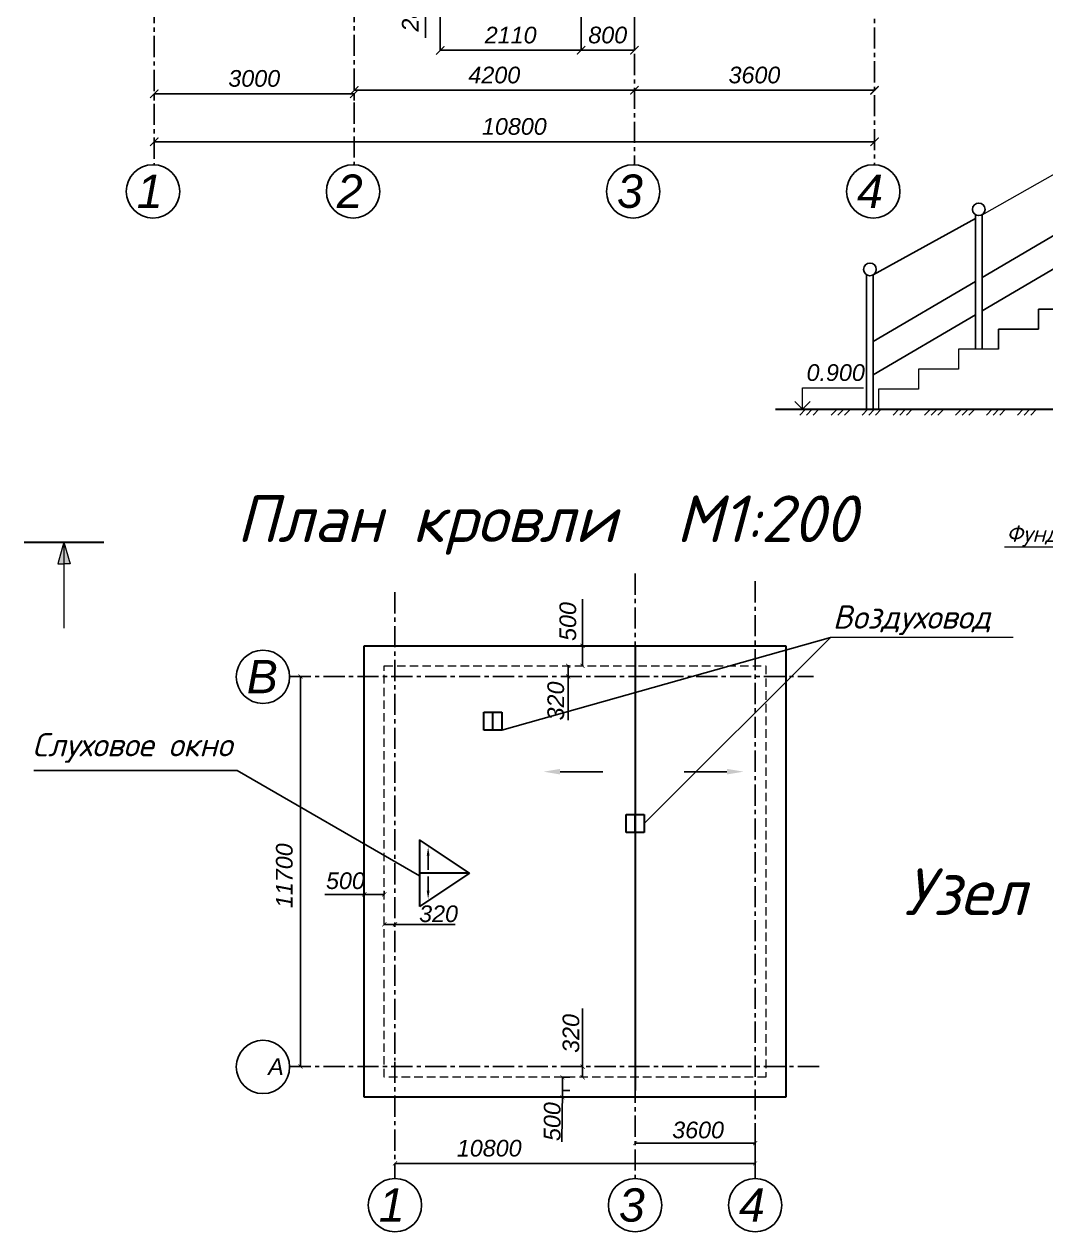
# Model space of a CAD drawing. Header units: millimetres. Extents: x 84778 to 227326, y -44398 to 146312.
# Drawn here: x 163644 to 178962, y -21740 to -3630 of the extents above; entities that cross this region are included whole.
import ezdxf

# ---------------------------------------------------------------- set-up
doc = ezdxf.new("R2010")
doc.units = ezdxf.units.MM
doc.header["$LTSCALE"] = 10
for name, pattern in [('ACAD_ISO03W100', [30, 12, -18]), ('CENTER', [50.8, 31.75, -6.35, 6.35, -6.35]), ('DASHED', [19.05, 12.7, -6.35]), ('DASHED2', [9.525, 6.35, -3.175])]:
    doc.linetypes.add(name, pattern=pattern)
for name, color, linetype in [('Осевая', 7, 'CENTER'), ('Размерная', 7, 'Continuous'), ('Текст', 7, 'Continuous'), ('Штриховка', 7, 'DASHED')]:
    doc.layers.add(name, color=color, linetype=linetype)
for name, color, linetype, lineweight in [('Основная', 7, 'Continuous', 30), ('основной', 7, 'Continuous', 30), ('пунктирная', 7, 'ACAD_ISO03W100', 20), ('Тонкая', 7, 'Continuous', 25)]:
    doc.layers.add(name, color=color, linetype=linetype, lineweight=lineweight)
doc.styles.add('Isocpeur', font='isocpeui.ttf')
doc.styles.add('JOHN 13', font='isocpeui.ttf', dxfattribs={"height": 3.5})
doc.styles.add('STIL 888', font='ARIALI.TTF')
doc.dimstyles.new('ISO-25$0', dxfattribs={"dimtxt": 250, "dimasz": 125, "dimexe": 1.25, "dimexo": 0.625, "dimgap": 100, "dimtad": 1, "dimdec": 0, "dimtxsty": 'STIL 888', "dimblk": 'ARCHTICK', "dimcen": 2.5, "dimadec": 0, "dimazin": 0, "dimtfac": 1, "dimtdec": 0, "dimtmove": 0, "dimatfit": 3, "dimfxl": 0, "dimarcsym": 0})

# ---------------------------------------------------------------- blocks, each defined once
blk = doc.blocks.new('_ArchTick')
at = {"color": 0, "linetype": 'ByBlock', "const_width": 0.15}
blk.add_lwpolyline([(-0.5, -0.5), (0.5, 0.5)], dxfattribs=at)
blk = doc.blocks.new('*D39')
at = {"layer": 'Defpoints', "color": 0, "linetype": 'Continuous', "ltscale": 1000}
for p in [(168593, -4673), (165593, -4777), (168593, -4777)]:
    blk.add_point(p, dxfattribs=at)
at = {"layer": 'Размерная', "color": 0, "linetype": 'Continuous', "lineweight": -2, "ltscale": 1000}
for p, q in [((165593, -4776), (165593, -4672)), ((165593, -4673), (168593, -4673)), ((168593, -4776), (168593, -4672))]:
    blk.add_line(p, q, dxfattribs=at)
at = {"layer": 'Размерная', "color": 0, "linetype": 'Continuous', "lineweight": -2, "ltscale": 1000, "xscale": 125, "yscale": 125, "zscale": 125, "rotation": 180}
blk.add_blockref('_ArchTick', (165593, -4673), dxfattribs=at)
at = {"layer": 'Размерная', "color": 0, "linetype": 'Continuous', "lineweight": -2, "ltscale": 1000, "xscale": 125, "yscale": 125, "zscale": 125}
blk.add_blockref('_ArchTick', (168593, -4673), dxfattribs=at)
at = {"layer": 'Размерная', "color": 0, "linetype": 'Continuous', "ltscale": 1000, "insert": (167093, -4445), "char_height": 250, "attachment_point": 5, "style": 'STIL 888'}
blk.add_mtext('3000', dxfattribs=at)
blk = doc.blocks.new('*D40')
at = {"layer": 'Defpoints', "color": 0, "linetype": 'Continuous', "ltscale": 1000}
for p in [(168593, -4622), (172793, -4622), (172793, -4622)]:
    blk.add_point(p, dxfattribs=at)
at = {"layer": 'Размерная', "color": 0, "linetype": 'Continuous', "lineweight": -2, "ltscale": 1000}
for p, q in [((168593, -4621), (168593, -4621)), ((168593, -4622), (172793, -4622)), ((172793, -4621), (172793, -4621))]:
    blk.add_line(p, q, dxfattribs=at)
at = {"layer": 'Размерная', "color": 0, "linetype": 'Continuous', "lineweight": -2, "ltscale": 1000, "xscale": 125, "yscale": 125, "zscale": 125, "rotation": 180}
blk.add_blockref('_ArchTick', (168593, -4622), dxfattribs=at)
at = {"layer": 'Размерная', "color": 0, "linetype": 'Continuous', "lineweight": -2, "ltscale": 1000, "xscale": 125, "yscale": 125, "zscale": 125}
blk.add_blockref('_ArchTick', (172793, -4622), dxfattribs=at)
at = {"layer": 'Размерная', "color": 0, "linetype": 'Continuous', "ltscale": 1000, "insert": (170693, -4394), "char_height": 250, "attachment_point": 5, "style": 'STIL 888'}
blk.add_mtext('4200', dxfattribs=at)
blk = doc.blocks.new('*D41')
at = {"layer": 'Defpoints', "color": 0, "linetype": 'Continuous', "ltscale": 1000}
for p in [(172793, -4622), (176393, -4622), (176393, -4622)]:
    blk.add_point(p, dxfattribs=at)
at = {"layer": 'Размерная', "color": 0, "linetype": 'Continuous', "lineweight": -2, "ltscale": 1000}
for p, q in [((172793, -4621), (172793, -4621)), ((172793, -4622), (176393, -4622)), ((176393, -4621), (176393, -4621))]:
    blk.add_line(p, q, dxfattribs=at)
at = {"layer": 'Размерная', "color": 0, "linetype": 'Continuous', "lineweight": -2, "ltscale": 1000, "xscale": 125, "yscale": 125, "zscale": 125, "rotation": 180}
blk.add_blockref('_ArchTick', (172793, -4622), dxfattribs=at)
at = {"layer": 'Размерная', "color": 0, "linetype": 'Continuous', "lineweight": -2, "ltscale": 1000, "xscale": 125, "yscale": 125, "zscale": 125}
blk.add_blockref('_ArchTick', (176393, -4622), dxfattribs=at)
at = {"layer": 'Размерная', "color": 0, "linetype": 'Continuous', "ltscale": 1000, "insert": (174593, -4394), "char_height": 250, "attachment_point": 5, "style": 'STIL 888'}
blk.add_mtext('3600', dxfattribs=at)
blk = doc.blocks.new('*D42')
at = {"layer": 'Defpoints', "color": 0, "linetype": 'Continuous', "ltscale": 1000}
for p in [(169883, -2868), (171993, -2868), (171993, -4022)]:
    blk.add_point(p, dxfattribs=at)
at = {"layer": 'Размерная', "color": 0, "linetype": 'Continuous', "lineweight": -2, "ltscale": 1000}
for p, q in [((169883, -2869), (169883, -4023)), ((171993, -2869), (171993, -4023)), ((169883, -4022), (171993, -4022))]:
    blk.add_line(p, q, dxfattribs=at)
at = {"layer": 'Размерная', "color": 0, "linetype": 'Continuous', "lineweight": -2, "ltscale": 1000, "xscale": 125, "yscale": 125, "zscale": 125, "rotation": 180}
blk.add_blockref('_ArchTick', (169883, -4022), dxfattribs=at)
at = {"layer": 'Размерная', "color": 0, "linetype": 'Continuous', "lineweight": -2, "ltscale": 1000, "xscale": 125, "yscale": 125, "zscale": 125}
blk.add_blockref('_ArchTick', (171993, -4022), dxfattribs=at)
at = {"layer": 'Размерная', "color": 0, "linetype": 'Continuous', "ltscale": 1000, "insert": (170938, -3795), "char_height": 250, "attachment_point": 5, "style": 'STIL 888'}
blk.add_mtext('2110', dxfattribs=at)
blk = doc.blocks.new('*D43')
at = {"layer": 'Defpoints', "color": 0, "linetype": 'Continuous', "ltscale": 1000}
for p in [(172793, -2588), (171993, -2868), (172793, -4022)]:
    blk.add_point(p, dxfattribs=at)
at = {"layer": 'Размерная', "color": 0, "linetype": 'Continuous', "lineweight": -2, "ltscale": 1000}
for p, q in [((172793, -2589), (172793, -4023)), ((171993, -2869), (171993, -4023)), ((171993, -4022), (172793, -4022))]:
    blk.add_line(p, q, dxfattribs=at)
at = {"layer": 'Размерная', "color": 0, "linetype": 'Continuous', "lineweight": -2, "ltscale": 1000, "xscale": 125, "yscale": 125, "zscale": 125, "rotation": 180}
blk.add_blockref('_ArchTick', (171993, -4022), dxfattribs=at)
at = {"layer": 'Размерная', "color": 0, "linetype": 'Continuous', "lineweight": -2, "ltscale": 1000, "xscale": 125, "yscale": 125, "zscale": 125}
blk.add_blockref('_ArchTick', (172793, -4022), dxfattribs=at)
at = {"layer": 'Размерная', "color": 0, "linetype": 'Continuous', "ltscale": 1000, "insert": (172393, -3794), "char_height": 250, "attachment_point": 5, "style": 'STIL 888'}
blk.add_mtext('800', dxfattribs=at)
blk = doc.blocks.new('*D93')
at = {"layer": 'Defpoints', "color": 0, "linetype": 'Continuous', "ltscale": 1000}
for p in [(169661, -2588), (169662, -2588), (169662, -2868)]:
    blk.add_point(p, dxfattribs=at)
at = {"layer": 'Размерная', "color": 0, "linetype": 'Continuous', "lineweight": -2, "ltscale": 1000}
for p, q in [((169661, -2588), (169660, -2588)), ((169661, -2588), (169661, -2868)), ((169661, -2868), (169660, -2868)), ((169661, -2868), (169661, -3833))]:
    blk.add_line(p, q, dxfattribs=at)
at = {"layer": 'Размерная', "color": 0, "linetype": 'Continuous', "lineweight": -2, "ltscale": 1000, "xscale": 125, "yscale": 125, "zscale": 125}
for p, rotation in [((169661, -2588), 90), ((169661, -2868), 270)]:
    blk.add_blockref('_ArchTick', p, dxfattribs=dict(at, rotation=rotation))
at = {"layer": 'Размерная', "color": 0, "linetype": 'Continuous', "ltscale": 1000, "insert": (169434, -3450), "char_height": 250, "attachment_point": 5, "rotation": 90, "style": 'STIL 888'}
blk.add_mtext('280', dxfattribs=at)
blk = doc.blocks.new('*D152')
at = {"layer": 'Defpoints', "color": 0, "ltscale": 1000}
for p in [(165593, -5393), (176393, -5393), (176393, -5393)]:
    blk.add_point(p, dxfattribs=at)
at = {"layer": 'Размерная', "color": 0, "lineweight": -2, "ltscale": 1000}
for p, q in [((165593, -5392), (165593, -5391)), ((165593, -5393), (176393, -5393)), ((176393, -5392), (176393, -5391))]:
    blk.add_line(p, q, dxfattribs=at)
at = {"layer": 'Размерная', "color": 0, "lineweight": -2, "ltscale": 1000, "xscale": 125, "yscale": 125, "zscale": 125, "rotation": 180}
blk.add_blockref('_ArchTick', (165593, -5393), dxfattribs=at)
at = {"layer": 'Размерная', "color": 0, "lineweight": -2, "ltscale": 1000, "xscale": 125, "yscale": 125, "zscale": 125}
blk.add_blockref('_ArchTick', (176393, -5393), dxfattribs=at)
at = {"layer": 'Размерная', "color": 0, "ltscale": 1000, "insert": (170993, -5165), "char_height": 250, "attachment_point": 5, "style": 'STIL 888'}
blk.add_mtext('10800', dxfattribs=at)

msp = doc.modelspace()

# ---------------------------------------------------------------- hatches: boundary and pattern name
at = {"layer": 'Тонкая', "linetype": 'Continuous', "lineweight": 0, "ltscale": 1000}
h = msp.add_hatch(color=256, dxfattribs=at)
h.paths.add_polyline_path([(164240.3, -11396.9), (164148, -11721.4), (164240.3, -11721.4)])
h.paths.add_polyline_path([(164240.3, -11396.9), (164240.3, -11721.4), (164332.5, -11721.4)])

# ---------------------------------------------------------------- linework, layer by layer
at = {"lineweight": 20}
msp.add_line((178470.7, -12825.8), (175732.7, -12825.8), dxfattribs=at)
for p, q in [((171680.1, -14839.4), (172320, -14839.4)), ((174180.8, -14839.4), (173540.9, -14839.4)), ((169700.7, -16098.3), (169700.7, -16311.4)), ((169700.7, -16624.3), (169700.7, -16411.2))]:
    msp.add_line(p, q)
at = {"color": 0}
msp.add_lwpolyline([(166838, -14821.8), (169570.1, -16401.5)], dxfattribs=at)
for points in [[(171680.1, -14881), (171430.1, -14839.3), (171680.1, -14797.7)], [(174180.8, -14881), (174430.8, -14839.3), (174180.8, -14797.7)], [(169679.9, -16098.3), (169700.7, -15973.3), (169721.5, -16098.3)], [(169679.9, -16624.3), (169700.7, -16749.3), (169721.5, -16624.3)]]:
    msp.add_solid(points)
at = {"layer": 'Осевая'}
for points in [[(172792.5, 11163.8), (172792.5, -5737.7)], [(176392.5, 11053.9), (176392.5, -5737.7)], [(165592.5, 10925), (165592.5, -5737.7)], [(168592.5, 10943.4), (168592.5, -5737.7)], [(172803.6, -11868.9), (172803.6, -20940)], [(174603.6, -11984.1), (174603.6, -20940)], [(169203.6, -12147.4), (169203.6, -19171.7)], [(167624.1, -13411.7), (175479.2, -13411.7)], [(169203.6, -19189.2), (169203.6, -20940)], [(167624.1, -19261.7), (175605, -19261.7)]]:
    msp.add_lwpolyline(points, dxfattribs=at)
at = {"layer": 'Основная', "linetype": 'DASHED2', "ltscale": 1000}
for points in [[(170536.4, -13945.9), (170806.4, -13945.9), (170806.4, -14215.9), (170536.4, -14215.9), (170536.4, -13945.9)], [(172668.6, -15480.4), (172938.6, -15480.4), (172938.6, -15750.4), (172668.6, -15750.4), (172668.6, -15480.4)]]:
    msp.add_lwpolyline(points, dxfattribs=at)
at = {"layer": 'основной', "linetype": 'Continuous', "lineweight": 30, "ltscale": 1000}
msp.add_line((174907.5, -9401.4), (182451.6, -9401.4), dxfattribs=at)
at = {"layer": 'основной', "linetype": 'ByBlock', "lineweight": 30, "ltscale": 1000}
msp.add_lwpolyline([(168743.6, -12951.7), (175063.6, -12951.7)], dxfattribs=at)
at = {"layer": 'основной', "linetype": 'ByBlock', "ltscale": 1000}
for points in [[(168743.6, -19721.7), (168743.6, -12951.7)], [(172803.6, -12951.7), (172803.6, -19621.7)], [(175063.6, -12951.7), (175063.6, -19721.7)], [(175063.6, -19721.7), (168743.6, -19721.7)]]:
    msp.add_lwpolyline(points, dxfattribs=at)
at = {"layer": 'основной', "linetype": 'Continuous', "ltscale": 1000}
for points in [[(170671.4, -14215.9), (170671.4, -13945.9)], [(172803.6, -15750.4), (172803.6, -15480.4)]]:
    msp.add_lwpolyline(points, dxfattribs=at)
at = {"layer": 'основной'}
for points in [[(170320.1, -16361.3), (169570.1, -15861.3)], [(169570.1, -15861.3), (169570.1, -16861.3)], [(170320.1, -16361.3), (169570.1, -16361.3)], [(170320.1, -16361.3), (169570.1, -16861.3)]]:
    msp.add_lwpolyline(points, dxfattribs=at)
at = {"layer": 'пунктирная', "linetype": 'DASHED'}
for points in [[(169043.6, -13251.7), (174763.6, -13251.7)], [(169043.6, -19421.7), (169043.6, -13251.7)], [(174763.6, -13251.7), (174763.6, -19421.7)], [(174763.6, -19421.7), (169043.6, -19421.7)]]:
    msp.add_lwpolyline(points, dxfattribs=at)
at = {"layer": 'Размерная', "linetype": 'ByBlock', "lineweight": 20}
for p, q in [((175313, -9401.4), (175313, -9081.4)), ((175313, -9081.4), (176229.9, -9081.4)), ((175199.9, -9288.3), (175313, -9401.4)), ((175426.2, -9288.3), (175313, -9401.4))]:
    msp.add_line(p, q, dxfattribs=at)
at = {"layer": 'Размерная', "linetype": 'DASHED2', "ltscale": 1000}
for p, q in [((172013.2, -13051.7), (172013.2, -12251.2)), ((172013.2, -13251.7), (172013.2, -13051.7)), ((171815.6, -13251.7), (171798.2, -13251.7)), ((171798.8, -13251.7), (171798.8, -13411.7)), ((172012.9, -13251.7), (172012.5, -13251.7)), ((171815.6, -13411.7), (171798.2, -13411.7)), ((171798.8, -13411.7), (171798.8, -14066.8)), ((169043.6, -16630.2), (169043.6, -16680)), ((168843.6, -16679.4), (168151.2, -16679.4)), ((169043.6, -16679.4), (168843.6, -16679.4)), ((169043.6, -17129.5), (169043.6, -17129.1)), ((169043.6, -17129.8), (169203.6, -17129.8)), ((169203.6, -17129.5), (169203.6, -17129.1)), ((169203.6, -17129.8), (170106.4, -17129.8)), ((172017.6, -19261.7), (172017.6, -18390.5)), ((172017.3, -19261.7), (172017, -19261.7)), ((172017.6, -19421.7), (172017.6, -19261.7)), ((171827.1, -19421.7), (171713, -19421.7)), ((171713.6, -19421.7), (171713.6, -19621.7)), ((172017.3, -19421.7), (172017, -19421.7)), ((171713.6, -19621.7), (171707.5, -20390.6)), ((171827.1, -19621.7), (171713, -19621.7))]:
    msp.add_line(p, q, dxfattribs=at)
at = {"layer": 'Размерная', "linetype": 'Continuous', "ltscale": 1000}
for p, q in [((167766.2, -13411.7), (167788.8, -13411.7)), ((167788.1, -19261.7), (167788.1, -13411.7)), ((174603.6, -20189.8), (174603.6, -20714.1)), ((172803.6, -20408.7), (172803.6, -20408.4)), ((172803.6, -20409), (174603.6, -20409)), ((174603.6, -20408.7), (174603.6, -20408.4)), ((169203.6, -20713.2), (169203.6, -20712.8)), ((169203.6, -20713.5), (174603.6, -20713.5))]:
    msp.add_line(p, q, dxfattribs=at)
at = {"layer": 'Тонкая', "linetype": 'Continuous', "lineweight": 0, "ltscale": 1000}
for p, q in [((178007.3, -6487.1), (179597.5, -5587.1)), ((178251.6, -8501.4), (177651.6, -8501.4)), ((177651.6, -8501.4), (177651.6, -8801.4)), ((177651.6, -8801.4), (177051.6, -8801.4)), ((177051.6, -8801.4), (177051.6, -9101.4)), ((177051.6, -9101.4), (176451.6, -9101.4)), ((176451.6, -9101.4), (176451.6, -9401.4)), ((182001.5, -11473.6), (178341.2, -11473.6))]:
    msp.add_line(p, q, dxfattribs=at)
at = {"layer": 'Тонкая', "linetype": 'Continuous', "ltscale": 1000}
for p, q in [((177907.3, -8501.4), (177907.3, -6487.1)), ((178007.3, -8501.4), (178007.3, -6487.1)), ((178007.3, -7428.4), (179597.5, -6494.7)), ((176374.3, -7387.1), (177907.3, -6543.7)), ((178007.3, -7928.4), (179597.5, -6994.7)), ((176274.3, -9401.4), (176274.3, -7387.1)), ((176374.3, -9401.4), (176374.3, -7387.1)), ((176374.3, -8387.1), (177907.3, -7487.1)), ((176374.3, -8887.1), (177907.3, -7987.1))]:
    msp.add_line(p, q, dxfattribs=at)
at = {"layer": 'Тонкая', "ltscale": 1000}
for p, q in [((178851.6, -8201.4), (178851.6, -7901.4)), ((178851.6, -7901.4), (179451.6, -7901.4)), ((178251.6, -8501.4), (178251.6, -8201.4)), ((178251.6, -8201.4), (178851.6, -8201.4))]:
    msp.add_line(p, q, dxfattribs=at)
at = {"layer": 'Тонкая', "linetype": 'ByBlock', "ltscale": 1000}
msp.add_line((174907.5, -9401.4), (182491.6, -9401.4), dxfattribs=at)
at = {"layer": 'Тонкая', "linetype": 'Continuous', "lineweight": 30, "ltscale": 1000}
msp.add_lwpolyline([(163643.5, -11396.9), (164837, -11396.9)], dxfattribs=at)
at = {"layer": 'Тонкая', "linetype": 'Continuous', "lineweight": 0, "ltscale": 1000}
for points in [[(164240.3, -11396.9), (164148, -11721.4), (164148, -11721.4)], [(164240.3, -11396.9), (164332.5, -11721.4), (164332.5, -11721.4)], [(164240.3, -11396.9), (164240.3, -12688.9)], [(164148, -11721.4), (164240.3, -11721.4)], [(164332.5, -11721.4), (164240.3, -11721.4)]]:
    msp.add_lwpolyline(points, dxfattribs=at)
at = {"layer": 'Тонкая', "linetype": 'Continuous', "ltscale": 1000}
for points in [[(170806.4, -14215.9), (175732.7, -12825.8)], [(175732.7, -12825.8), (172938.6, -15615.4)]]:
    msp.add_lwpolyline(points, dxfattribs=at)
at = {"layer": 'Тонкая', "ltscale": 1000}
msp.add_lwpolyline([(166838, -14821.8), (163786.5, -14821.8)], dxfattribs=at)
at = {"layer": 'Тонкая', "ltscale": 50}
for centre in [(165575.2, -6137.3), (168575.2, -6137.3), (172775.2, -6137.3), (176375.2, -6137.3), (167224.1, -13416.7), (167224.1, -19266.7), (169203.6, -21340), (172803.6, -21340), (174603.6, -21340)]:
    msp.add_circle(centre, 400, dxfattribs=at)
at = {"layer": 'Тонкая', "linetype": 'Continuous', "ltscale": 1000}
for centre in [(177957.3, -6406.7), (176324.3, -7306.7)]:
    msp.add_circle(centre, 94.7, dxfattribs=at)
at = {"layer": 'Тонкая', "color": 7, "linetype": 'Continuous', "lineweight": 0, "ltscale": 1000}
for centre, start, end in [((177957.3, -6406.7), 0, 180), ((177957.3, -6406.7), 180, 0), ((176324.3, -7306.7), 0, 180), ((176324.3, -7306.7), 180, 0)]:
    msp.add_arc(centre, 94.7, start, end, dxfattribs=at)
at = {"layer": 'Штриховка'}
for p, q in [((175359.7, -9401.4), (175266.7, -9499.1)), ((175359.7, -9401.4), (175266.7, -9499.1)), ((175459.7, -9401.4), (175366.7, -9499.1)), ((175459.7, -9401.4), (175366.7, -9499.1)), ((175559.7, -9401.4), (175466.7, -9499.1)), ((175559.7, -9401.4), (175466.7, -9499.1)), ((175832.1, -9401.4), (175739.1, -9499.1)), ((175932.1, -9401.4), (175839.1, -9499.1)), ((176032.1, -9401.4), (175939.1, -9499.1)), ((176295.5, -9401.4), (176202.5, -9499.1)), ((176395.5, -9401.4), (176302.5, -9499.1)), ((176495.5, -9401.4), (176402.5, -9499.1)), ((176759.6, -9401.4), (176666.6, -9499.1)), ((176759.6, -9401.4), (176666.6, -9499.1)), ((176859.6, -9401.4), (176766.6, -9499.1)), ((176859.6, -9401.4), (176766.6, -9499.1)), ((176959.6, -9401.4), (176866.6, -9499.1)), ((176959.6, -9401.4), (176866.6, -9499.1)), ((177232, -9401.4), (177139.1, -9499.1)), ((177332, -9401.4), (177239.1, -9499.1)), ((177432, -9401.4), (177339.1, -9499.1)), ((177695.4, -9401.4), (177602.4, -9499.1)), ((177795.4, -9401.4), (177702.4, -9499.1)), ((177895.4, -9401.4), (177802.4, -9499.1)), ((178159.5, -9401.4), (178066.5, -9499.1)), ((178259.5, -9401.4), (178166.5, -9499.1)), ((178359.5, -9401.4), (178266.5, -9499.1)), ((178622.9, -9401.4), (178529.9, -9499.1)), ((178622.9, -9401.4), (178529.9, -9499.1)), ((178722.9, -9401.4), (178629.9, -9499.1)), ((178722.9, -9401.4), (178629.9, -9499.1)), ((178822.9, -9401.4), (178729.9, -9499.1)), ((178822.9, -9401.4), (178729.9, -9499.1))]:
    msp.add_line(p, q, dxfattribs=at)

# ---------------------------------------------------------------- block references
at = {"layer": 'Размерная', "linetype": 'DASHED2', "ltscale": 1000, "xscale": 62.5, "yscale": 62.5, "zscale": 62.5}
for p, rotation in [((172013.2, -12951.7), 90), ((171798.8, -13251.7), 90), ((172013.2, -13251.7), 270), ((171798.8, -13411.7), 270), ((168743.6, -16679.4), 180), ((169043.6, -17129.8), 180), ((172017.6, -19261.7), 90), ((171713.6, -19421.7), 90), ((172017.6, -19421.7), 270), ((171713.6, -19721.7), 270)]:
    msp.add_blockref('_ArchTick', p, dxfattribs=dict(at, rotation=rotation))
at = {"layer": 'Размерная', "linetype": 'Continuous', "ltscale": 1000, "xscale": 62.5, "yscale": 62.5, "zscale": 62.5}
for p, rotation in [((167788.1, -13411.7), 90), ((167788.1, -19261.7), 270), ((172803.6, -20409), 180), ((169203.6, -20713.5), 180)]:
    msp.add_blockref('_ArchTick', p, dxfattribs=dict(at, rotation=rotation))
at = {"layer": 'Размерная', "linetype": 'DASHED2', "ltscale": 1000, "xscale": 62.5, "yscale": 62.5, "zscale": 62.5}
for p in [(169043.6, -16679.4), (169203.6, -17129.8)]:
    msp.add_blockref('_ArchTick', p, dxfattribs=at)
at = {"layer": 'Размерная', "linetype": 'Continuous', "ltscale": 1000, "xscale": 62.5, "yscale": 62.5, "zscale": 62.5}
for p in [(174603.6, -20409), (174603.6, -20713.5)]:
    msp.add_blockref('_ArchTick', p, dxfattribs=at)

# ---------------------------------------------------------------- texts
at = {"style": 'Isocpeur'}
for s, p in [('План кровли  М1:200', (166826.9, -11396.5)), ('Узел "А"  М1:20', (176835.2, -16990.3))]:
    msp.add_text(s, height=700, dxfattribs=at).set_placement(p)
at = {"layer": 'Размерная', "linetype": 'ByBlock', "ltscale": 50, "style": 'STIL 888'}
msp.add_text('0.900', height=250, dxfattribs=at).set_placement((175374.4, -8979.6))
at = {"layer": 'Размерная', "linetype": 'DASHED2', "ltscale": 1000, "char_height": 250, "attachment_point": 5, "rotation": 90, "style": 'STIL 888'}
for s, insert in [('500', (171796.4, -12588)), ('320', (171615.3, -13779.2)), ('320', (171843.3, -18765.1)), ('500', (171562, -20087.6))]:
    msp.add_mtext(s, dxfattribs=dict(at, insert=insert))
at = {"layer": 'Размерная', "linetype": 'Continuous', "ltscale": 1000, "insert": (167545.6, -16399.9), "char_height": 250, "attachment_point": 5, "rotation": 90, "style": 'STIL 888'}
msp.add_mtext('11700', dxfattribs=at)
at = {"layer": 'Размерная', "linetype": 'DASHED2', "ltscale": 1000, "char_height": 250, "attachment_point": 5, "style": 'STIL 888'}
for s, insert in [('500', (168460, -16476.1)), ('320', (169857.1, -16971.5))]:
    msp.add_mtext(s, dxfattribs=dict(at, insert=insert))
at = {"layer": 'Размерная', "linetype": 'Continuous', "ltscale": 1000, "char_height": 250, "attachment_point": 5, "style": 'STIL 888'}
for s, insert in [('3600', (173748.5, -20213.9)), ('10800', (170616.6, -20487.1))]:
    msp.add_mtext(s, dxfattribs=dict(at, insert=insert))
at = {"layer": 'Текст', "ltscale": 50, "style": 'STIL 888'}
for s, height, p in [('1', 500, (165331.9, -6384.7)), ('2', 500, (168331.9, -6384.7)), ('3', 500, (172531.9, -6384.7)), ('4', 500, (176131.9, -6384.7)), ('В', 500, (166980.8, -13664.1)), ('А', 250, (167302.4, -19387.9)), ('1', 500, (168960.3, -21587.4)), ('3', 500, (172560.3, -21587.4)), ('4', 500, (174360.3, -21587.4))]:
    msp.add_text(s, height=height, dxfattribs=at).set_placement(p)
at = {"layer": 'Текст', "lineweight": 20, "style": 'JOHN 13'}
for s, p in [('Воздуховод', (175766.8, -12695.5)), ('Слуховое окно', (163763.9, -14610.4))]:
    msp.add_text(s, height=350, dxfattribs=at).set_placement(p)
at = {"layer": 'Тонкая', "linetype": 'Continuous', "lineweight": 0, "ltscale": 1000, "style": 'Isocpeur'}
msp.add_text('Фундаментная балка', height=250, dxfattribs=at).set_placement((178370.2, -11394.4))

# ---------------------------------------------------------------- dimensions: what is measured, and where the dimension line sits
at = {"layer": 'Размерная', "linetype": 'Continuous', "ltscale": 1000}
dim = msp.add_linear_dim(base=(169661.4, -2588.2), p1=(169662, -2868.2), p2=(169662, -2588.2), angle=90, dimstyle='ISO-25$0', dxfattribs=at)
dim.commit()
dim.dimension.update_dxf_attribs({"geometry": '*D93', "text_midpoint": (169661.4, -3450.3), "dimtype": 160})
at = {"layer": 'Размерная', "linetype": 'Continuous', "ltscale": 50}
for base, p1, p2, picture, middle in [((172792.51673, -4022.205221), (171993.01673, -2868.2316678), (172792.51673, -2588.2316678), '*D43', (172392.76673, -3794.476708)), ((172792.5, -4621.8), (168592.5, -4621.8), (172792.5, -4621.8), '*D40', (170692.5, -4394.1)), ((176392.5, -4621.8), (172792.5, -4621.8), (176392.5, -4621.8), '*D41', (174592.5, -4394.1))]:
    dim = msp.add_linear_dim(base=base, p1=p1, p2=p2, dimstyle='ISO-25$0', override={"dimtmove": 1}, dxfattribs=at)
    dim.commit()
    dim.dimension.update_dxf_attribs({"geometry": picture, "text_midpoint": middle})
for base, p1, p2, picture, middle in [((171993, -4022.2), (169883, -2868.2), (171993, -2868.2), '*D42', (170938, -3794.6)), ((168592.5, -4673.1), (165592.5, -4777), (168592.5, -4777), '*D39', (167092.5, -4445.4))]:
    dim = msp.add_linear_dim(base=base, p1=p1, p2=p2, dimstyle='ISO-25$0', dxfattribs=at)
    dim.commit()
    dim.dimension.update_dxf_attribs({"geometry": picture, "text_midpoint": middle})
at = {"layer": 'Размерная', "ltscale": 1000}
dim = msp.add_linear_dim(base=(176392.5, -5392.6), p1=(165592.5, -5392.6), p2=(176392.5, -5392.6), dimstyle='ISO-25$0', dxfattribs=at)
dim.commit()
dim.dimension.update_dxf_attribs({"geometry": '*D152', "text_midpoint": (170992.5, -5164.9)})

doc.saveas('drawing.dxf')
